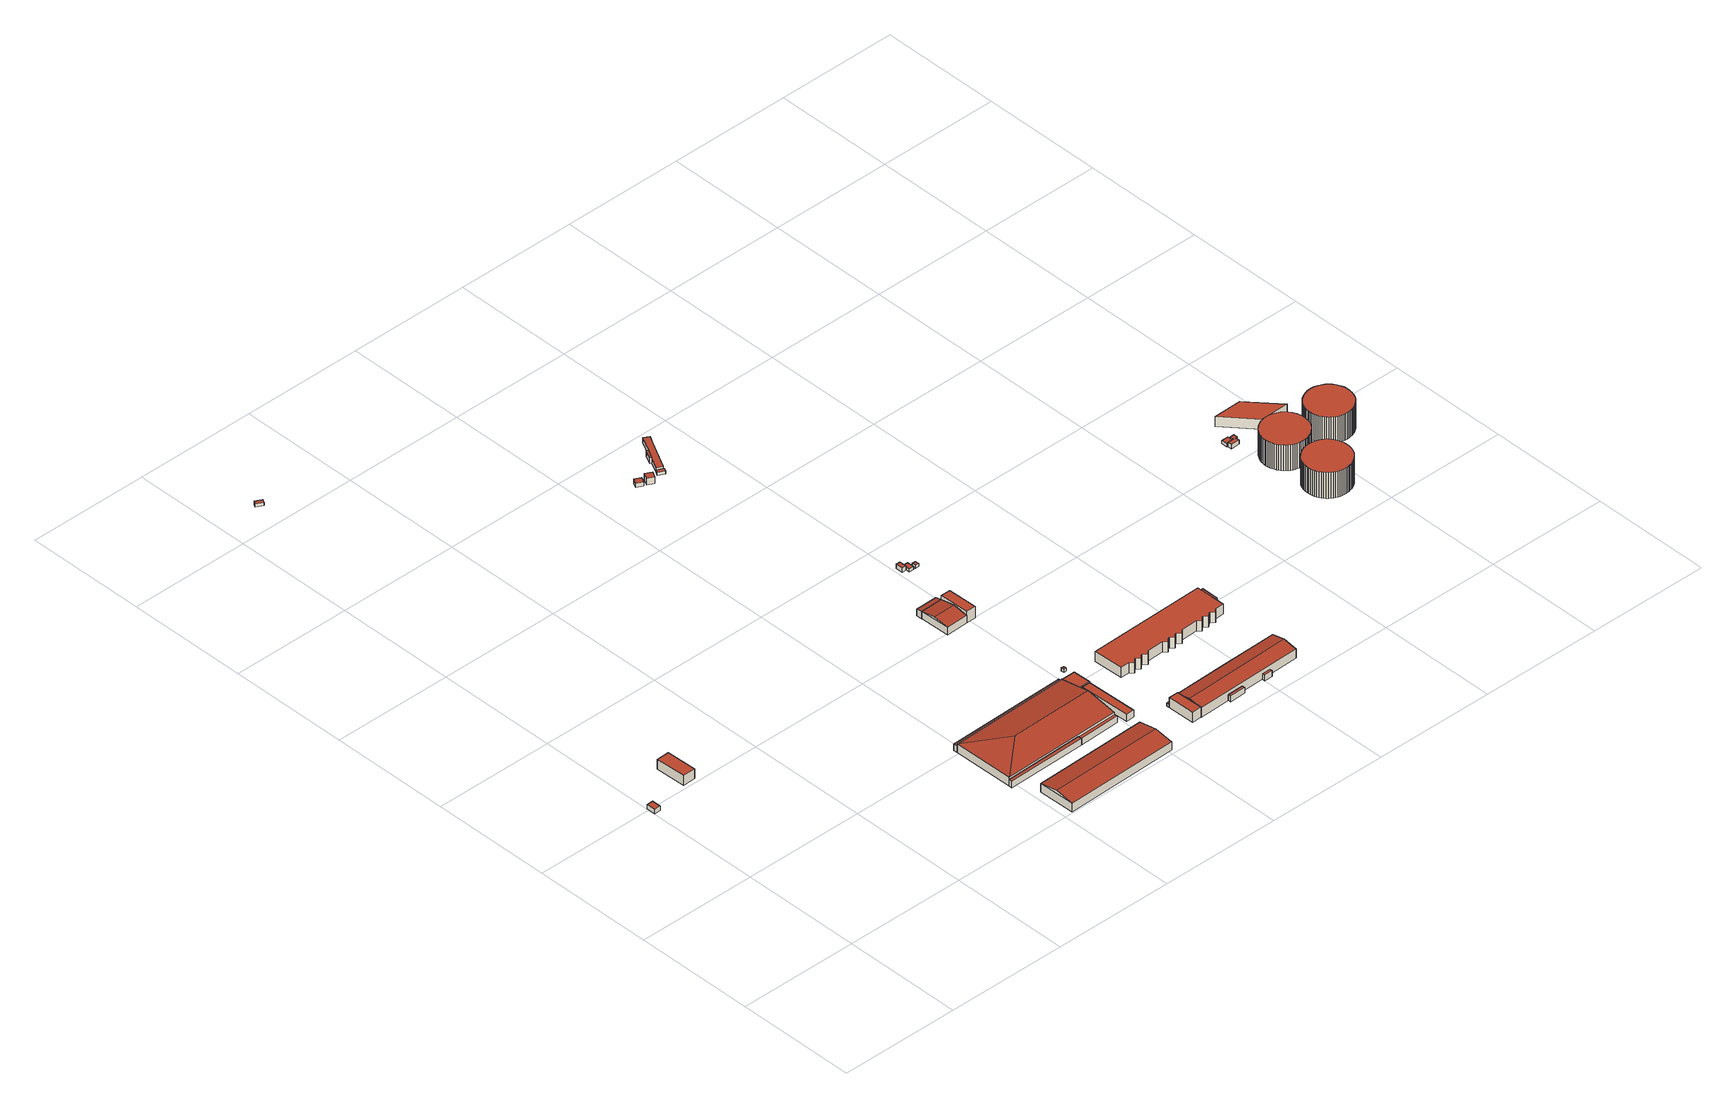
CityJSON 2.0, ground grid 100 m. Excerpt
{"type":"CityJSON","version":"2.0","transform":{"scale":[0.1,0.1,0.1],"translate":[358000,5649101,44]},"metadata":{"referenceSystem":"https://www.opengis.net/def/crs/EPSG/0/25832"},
"CityObjects":{
"building1":{"type":"Building","attributes":{"Geometrietyp2DReferenz":"3000","Gemeindeschluessel":"05315000","function":"31001_2420","roofType":"1000","measuredHeight":3.74,"storeysAboveGround":1},"address":[{"country":"Germany","locality":"Köln","thoroughfareNumber":"1","thoroughfareName":"Stapelkai"}],"geometry":[{"type":"Solid","lod":"2","boundaries":[[[[0,1,2,3]],[[4,5,1,0]],[[6,7,5,4]],[[3,2,7,6]],[[4,0,3,6]],[[1,5,7,2]]]],"semantics":{"surfaces":[{"type":"WallSurface"},{"type":"RoofSurface"},{"type":"GroundSurface"}],"values":[[0,0,0,0,1,2]]}}]},
"building2":{"type":"Building","attributes":{"Geometrietyp2DReferenz":"3000","Gemeindeschluessel":"05315000","function":"31001_2143","roofType":"1000","measuredHeight":8.52,"storeysAboveGround":1},"address":[{"country":"Germany","locality":"Köln","thoroughfareNumber":"99","thoroughfareName":"Am Niehler Hafen"}],"geometry":[{"type":"Solid","lod":"2","boundaries":[[[[8,9,10,11]],[[12,13,9,8]],[[14,15,13,12]],[[11,10,15,14]],[[12,8,11,14]],[[9,13,15,10]]]],"semantics":{"surfaces":[{"type":"WallSurface"},{"type":"RoofSurface"},{"type":"GroundSurface"}],"values":[[0,0,0,0,1,2]]}}]},
"building3":{"type":"Building","attributes":{"Geometrietyp2DReferenz":"3000","Gemeindeschluessel":"05315000","function":"31001_2523","roofType":"1000","measuredHeight":2.79},"address":[{"country":"Germany","locality":"Köln","thoroughfareNumber":"15","thoroughfareName":"Am Molenkopf"}],"geometry":[{"type":"Solid","lod":"2","boundaries":[[[[16,17,18,19]],[[20,21,17,16]],[[22,23,21,20]],[[24,25,23,22]],[[26,27,25,24]],[[19,18,27,26]],[[24,22,20,16,19,26]],[[17,21,23,25,27,18]]]],"semantics":{"surfaces":[{"type":"WallSurface"},{"type":"RoofSurface"},{"type":"GroundSurface"}],"values":[[0,0,0,0,0,0,1,2]]}}]},
"building4":{"type":"Building","attributes":{"Geometrietyp2DReferenz":"3000","Gemeindeschluessel":"05315000","function":"51009_1610","roofType":"1000","measuredHeight":5.64},"geometry":[{"type":"Solid","lod":"2","boundaries":[[[[28,29,30,31]],[[32,33,29,28]],[[34,35,33,32]],[[31,30,35,34]],[[32,28,31,34]],[[29,33,35,30]]]],"semantics":{"surfaces":[{"type":"WallSurface"},{"type":"RoofSurface"},{"type":"GroundSurface"}],"values":[[0,0,0,0,1,2]]}}]},
"building5":{"type":"Building","attributes":{"Geometrietyp2DReferenz":"3000","Gemeindeschluessel":"05315000","function":"31001_2143","roofType":"3100","measuredHeight":10.01,"storeysAboveGround":1},"address":[{"country":"Germany","locality":"Köln","thoroughfareNumber":"3007","thoroughfareName":"Hansekai"}],"geometry":[{"type":"Solid","lod":"2","boundaries":[[[[36,37,38,39]],[[40,41,37,36]],[[42,43,41,40]],[[39,38,43,42]],[[36,44,40]],[[42,45,39]],[[39,45,44,36]],[[40,44,45,42]],[[37,41,43,38]]]],"semantics":{"surfaces":[{"type":"WallSurface"},{"type":"RoofSurface"},{"type":"GroundSurface"}],"values":[[0,0,0,0,0,0,1,1,2]]}}]},
"building6":{"type":"Building","attributes":{"Geometrietyp2DReferenz":"3000","Gemeindeschluessel":"05315000","function":"31001_2143","roofType":"5000","measuredHeight":11.7,"storeysAboveGround":1},"address":[{"country":"Germany","locality":"Köln","thoroughfareNumber":"17","thoroughfareName":"Hansekai"}],"geometry":[{"type":"Solid","lod":"2","boundaries":[[[[46,47,48,49]],[[50,51,47,46]],[[52,53,51,50]],[[54,55,53,52]],[[56,35,55,54]],[[49,48,35,56]],[[52,50,46,49,57]],[[49,56,57]],[[56,54,52,57]],[[47,51,53,55,35,48]]]],"semantics":{"surfaces":[{"type":"WallSurface"},{"type":"RoofSurface"},{"type":"GroundSurface"}],"values":[[0,0,0,0,0,0,1,1,1,2]]}}]},
"building7":{"type":"Building","attributes":{"Geometrietyp2DReferenz":"3000","Gemeindeschluessel":"05315000","function":"51009_1610","roofType":"1000","measuredHeight":5.55},"geometry":[{"type":"Solid","lod":"2","boundaries":[[[[58,47,59,60]],[[61,48,47,58]],[[62,63,48,61]],[[60,59,63,62]],[[61,58,60,62]],[[47,48,63,59]]]],"semantics":{"surfaces":[{"type":"WallSurface"},{"type":"RoofSurface"},{"type":"GroundSurface"}],"values":[[0,0,0,0,1,2]]}}]},
"building8":{"type":"Building","attributes":{"Geometrietyp2DReferenz":"3000","Gemeindeschluessel":"05315000","function":"51009_1610","roofType":"1000","measuredHeight":5.6},"geometry":[{"type":"Solid","lod":"2","boundaries":[[[[28,29,64,65]],[[31,30,29,28]],[[66,55,30,31]],[[65,64,55,66]],[[31,28,65,66]],[[29,30,55,64]]]],"semantics":{"surfaces":[{"type":"WallSurface"},{"type":"RoofSurface"},{"type":"GroundSurface"}],"values":[[0,0,0,0,1,2]]}}]},
"building9":{"type":"Building","attributes":{"Geometrietyp2DReferenz":"3000","Gemeindeschluessel":"05315000","function":"31001_2020","roofType":"1000","measuredHeight":6.02,"storeysAboveGround":2},"address":[{"country":"Germany","locality":"Köln","thoroughfareNumber":"17","thoroughfareName":"Hansekai"}],"geometry":[{"type":"Solid","lod":"2","boundaries":[[[[67,68,69,70]],[[71,72,68,67]],[[73,74,72,71]],[[70,69,74,73]],[[71,67,70,73]],[[68,72,74,69]]]],"semantics":{"surfaces":[{"type":"WallSurface"},{"type":"RoofSurface"},{"type":"GroundSurface"}],"values":[[0,0,0,0,1,2]]}}]},
"building10":{"type":"Building","attributes":{"Geometrietyp2DReferenz":"3000","Gemeindeschluessel":"05315000","function":"31001_2143","roofType":"1000","measuredHeight":6.85,"storeysAboveGround":1},"address":[{"country":"Germany","locality":"Köln","thoroughfareNumber":"17","thoroughfareName":"Hansekai"}],"geometry":[{"type":"Solid","lod":"2","boundaries":[[[[75,69,76,77]],[[78,74,69,75]],[[79,80,74,78]],[[81,82,80,79]],[[77,76,82,81]],[[79,78,75,77,81]],[[69,74,80,82,76]]]],"semantics":{"surfaces":[{"type":"WallSurface"},{"type":"RoofSurface"},{"type":"GroundSurface"}],"values":[[0,0,0,0,0,1,2]]}}]},
"building11":{"type":"Building","attributes":{"Geometrietyp2DReferenz":"3000","Gemeindeschluessel":"05315000","function":"31001_2000","roofType":"1000","measuredHeight":2.67,"storeysAboveGround":1},"address":[{"country":"Germany","locality":"Köln","thoroughfareNumber":"2","thoroughfareName":"Hansekai"}],"geometry":[{"type":"Solid","lod":"2","boundaries":[[[[83,84,85,86]],[[87,88,84,83]],[[89,90,88,87]],[[86,85,90,89]],[[87,83,86,89]],[[84,88,90,85]]]],"semantics":{"surfaces":[{"type":"WallSurface"},{"type":"RoofSurface"},{"type":"GroundSurface"}],"values":[[0,0,0,0,1,2]]}}]},
"building12":{"type":"Building","attributes":{"Geometrietyp2DReferenz":"3000","Gemeindeschluessel":"05315000","function":"31001_2020","roofType":"1000","measuredHeight":8.77,"storeysAboveGround":3},"address":[{"country":"Germany","locality":"Köln","thoroughfareNumber":"10","thoroughfareName":"Hansekai"}],"geometry":[{"type":"Solid","lod":"2","boundaries":[[[[91,92,93,94]],[[95,96,92,91]],[[97,98,96,95]],[[94,93,98,97]],[[95,91,94,97]],[[92,96,98,93]]]],"semantics":{"surfaces":[{"type":"WallSurface"},{"type":"RoofSurface"},{"type":"GroundSurface"}],"values":[[0,0,0,0,1,2]]}}]},
"building13":{"type":"Building","attributes":{"Geometrietyp2DReferenz":"3000","Gemeindeschluessel":"05315000","function":"31001_2020","roofType":"1000","measuredHeight":2.85,"storeysAboveGround":1},"address":[{"country":"Germany","locality":"Köln","thoroughfareNumber":"10","thoroughfareName":"Hansekai"}],"geometry":[{"type":"Solid","lod":"2","boundaries":[[[[99,93,100,101]],[[102,98,93,99]],[[103,104,98,102]],[[101,100,104,103]],[[102,99,101,103]],[[93,98,104,100]]]],"semantics":{"surfaces":[{"type":"WallSurface"},{"type":"RoofSurface"},{"type":"GroundSurface"}],"values":[[0,0,0,0,1,2]]}}]},
"building14":{"type":"Building","attributes":{"Geometrietyp2DReferenz":"3000","Gemeindeschluessel":"05315000","function":"31001_2000","roofType":"3100","measuredHeight":8.61,"storeysAboveGround":1},"address":[{"country":"Germany","locality":"Köln","thoroughfareNumber":"19","thoroughfareName":"Hansekai"}],"geometry":[{"type":"Solid","lod":"2","boundaries":[[[[105,106,107,108]],[[109,110,106,105]],[[111,112,110,109]],[[108,107,112,111]],[[105,113,109]],[[111,114,108]],[[108,114,113,105]],[[109,113,114,111]],[[106,110,112,107]]]],"semantics":{"surfaces":[{"type":"WallSurface"},{"type":"RoofSurface"},{"type":"GroundSurface"}],"values":[[0,0,0,0,0,0,1,1,2]]}}]},
"building15":{"type":"Building","attributes":{"Geometrietyp2DReferenz":"3000","Gemeindeschluessel":"05315000","function":"51009_1610","roofType":"2100","measuredHeight":6.45},"geometry":[{"type":"Solid","lod":"2","boundaries":[[[[111,115,116,117]],[[109,118,115,111]],[[119,120,118,109]],[[117,116,120,119]],[[109,111,117,119]],[[115,118,120,116]]]],"semantics":{"surfaces":[{"type":"WallSurface"},{"type":"RoofSurface"},{"type":"GroundSurface"}],"values":[[0,0,0,0,1,2]]}}]},
"building16":{"type":"Building","attributes":{"Geometrietyp2DReferenz":"3000","Gemeindeschluessel":"05315000","function":"31001_2020","roofType":"1000","measuredHeight":9.93,"storeysAboveGround":3},"address":[{"country":"Germany","locality":"Köln","thoroughfareNumber":"19","thoroughfareName":"Hansekai"}],"geometry":[{"type":"Solid","lod":"2","boundaries":[[[[121,122,123,124]],[[125,126,122,121]],[[127,128,126,125]],[[124,123,128,127]],[[125,121,124,127]],[[122,126,128,123]]]],"semantics":{"surfaces":[{"type":"WallSurface"},{"type":"RoofSurface"},{"type":"GroundSurface"}],"values":[[0,0,0,0,1,2]]}}]},
"building17":{"type":"Building","attributes":{"Geometrietyp2DReferenz":"3000","Gemeindeschluessel":"05315000","function":"51009_1610","roofType":"1000","measuredHeight":5.08},"geometry":[{"type":"Solid","lod":"2","boundaries":[[[[129,130,131,132]],[[133,134,130,129]],[[135,136,134,133]],[[132,131,136,135]],[[133,129,132,135]],[[130,134,136,131]]]],"semantics":{"surfaces":[{"type":"WallSurface"},{"type":"RoofSurface"},{"type":"GroundSurface"}],"values":[[0,0,0,0,1,2]]}}]},
"building18":{"type":"Building","attributes":{"Geometrietyp2DReferenz":"3000","Gemeindeschluessel":"05315000","function":"31001_2000","roofType":"1000","measuredHeight":3.64,"storeysAboveGround":1},"address":[{"country":"Germany","locality":"Köln","thoroughfareNumber":"15","thoroughfareName":"Am Molenkopf"}],"geometry":[{"type":"Solid","lod":"2","boundaries":[[[[137,138,139,140]],[[141,142,138,137]],[[143,144,142,141]],[[140,139,144,143]],[[141,137,140,143]],[[138,142,144,139]]]],"semantics":{"surfaces":[{"type":"WallSurface"},{"type":"RoofSurface"},{"type":"GroundSurface"}],"values":[[0,0,0,0,1,2]]}}]},
"building19":{"type":"Building","attributes":{"Geometrietyp2DReferenz":"3000","Gemeindeschluessel":"05315000","function":"51009_1610","roofType":"1000","measuredHeight":5.06},"geometry":[{"type":"Solid","lod":"2","boundaries":[[[[145,146,147,148]],[[149,150,146,145]],[[151,152,150,149]],[[148,147,152,151]],[[149,145,148,151]],[[146,150,152,147]]]],"semantics":{"surfaces":[{"type":"WallSurface"},{"type":"RoofSurface"},{"type":"GroundSurface"}],"values":[[0,0,0,0,1,2]]}}]},
"building20":{"type":"Building","attributes":{"Geometrietyp2DReferenz":"3000","Gemeindeschluessel":"05315000","function":"31001_2000","roofType":"1000","measuredHeight":5.7,"storeysAboveGround":2},"address":[{"country":"Germany","locality":"Köln","thoroughfareNumber":"15","thoroughfareName":"Am Molenkopf"}],"geometry":[{"type":"Solid","lod":"2","boundaries":[[[[153,154,155,156]],[[157,158,154,153]],[[159,160,158,157]],[[156,155,160,159]],[[157,153,156,159]],[[154,158,160,155]]]],"semantics":{"surfaces":[{"type":"WallSurface"},{"type":"RoofSurface"},{"type":"GroundSurface"}],"values":[[0,0,0,0,1,2]]}}]},
"building21":{"type":"Building","attributes":{"Geometrietyp2DReferenz":"3000","Gemeindeschluessel":"05315000","function":"31001_2000","roofType":"1000","measuredHeight":3.48,"storeysAboveGround":1},"address":[{"country":"Germany","locality":"Köln","thoroughfareNumber":"99","thoroughfareName":"Hansekai"}],"geometry":[{"type":"Solid","lod":"2","boundaries":[[[[161,162,163,164]],[[165,166,162,161]],[[167,168,166,165]],[[169,170,168,167]],[[164,163,170,169]],[[167,165,161,164,169]],[[162,166,168,170,163]]]],"semantics":{"surfaces":[{"type":"WallSurface"},{"type":"RoofSurface"},{"type":"GroundSurface"}],"values":[[0,0,0,0,0,1,2]]}}]},
"building22":{"type":"Building","attributes":{"Geometrietyp2DReferenz":"3000","Gemeindeschluessel":"05315000","function":"31001_2523","roofType":"1000","measuredHeight":2.7,"storeysAboveGround":1},"address":[{"country":"Germany","locality":"Köln","thoroughfareNumber":"99","thoroughfareName":"Hansekai"}],"geometry":[{"type":"Solid","lod":"2","boundaries":[[[[171,172,173,174]],[[175,176,172,171]],[[177,166,176,175]],[[178,162,166,177]],[[174,173,162,178]],[[177,175,171,174,178]],[[172,176,166,162,173]]]],"semantics":{"surfaces":[{"type":"WallSurface"},{"type":"RoofSurface"},{"type":"GroundSurface"}],"values":[[0,0,0,0,0,1,2]]}}]},
"building23":{"type":"Building","attributes":{"Geometrietyp2DReferenz":"3000","Gemeindeschluessel":"05315000","function":"31001_2000","roofType":"1000","measuredHeight":2.69,"storeysAboveGround":1},"address":[{"country":"Germany","locality":"Köln","thoroughfareNumber":"99","thoroughfareName":"Hansekai"}],"geometry":[{"type":"Solid","lod":"2","boundaries":[[[[179,180,181,182]],[[183,184,180,179]],[[185,186,184,183]],[[182,181,186,185]],[[183,179,182,185]],[[180,184,186,181]]]],"semantics":{"surfaces":[{"type":"WallSurface"},{"type":"RoofSurface"},{"type":"GroundSurface"}],"values":[[0,0,0,0,1,2]]}}]},
"building24":{"type":"Building","attributes":{"Geometrietyp2DReferenz":"3000","Gemeindeschluessel":"05315000","function":"31001_2143","roofType":"3100","measuredHeight":10.11,"storeysAboveGround":1},"address":[{"country":"Germany","locality":"Köln","thoroughfareNumber":"1","thoroughfareName":"Hansekai"}],"geometry":[{"type":"Solid","lod":"2","boundaries":[[[[187,134,188,189]],[[190,130,134,187]],[[191,192,130,190]],[[193,194,192,191]],[[195,196,194,193]],[[197,198,196,195]],[[199,200,198,197]],[[201,202,200,199]],[[189,188,202,201]],[[193,191,190,187,189,195]],[[201,199,197,195,189]],[[134,130,192,194,196,198,200,202,188]]]],"semantics":{"surfaces":[{"type":"WallSurface"},{"type":"RoofSurface"},{"type":"GroundSurface"}],"values":[[0,0,0,0,0,0,0,0,0,1,1,2]]}}]},
"building25":{"type":"Building","attributes":{"Geometrietyp2DReferenz":"3000","Gemeindeschluessel":"05315000","function":"31001_2000","roofType":"1000","measuredHeight":2.59,"storeysAboveGround":1},"address":[{"country":"Germany","locality":"Köln","thoroughfareNumber":"15","thoroughfareName":"Am Molenkopf"}],"geometry":[{"type":"Solid","lod":"2","boundaries":[[[[203,204,205,206]],[[207,208,204,203]],[[209,210,208,207]],[[211,212,210,209]],[[206,205,212,211]],[[209,207,203,206,211]],[[204,208,210,212,205]]]],"semantics":{"surfaces":[{"type":"WallSurface"},{"type":"RoofSurface"},{"type":"GroundSurface"}],"values":[[0,0,0,0,0,1,2]]}}]},
"building26":{"type":"Building","attributes":{"Geometrietyp2DReferenz":"3000","Gemeindeschluessel":"05315000","function":"51009_1610","roofType":"1000","measuredHeight":5.05},"geometry":[{"type":"Solid","lod":"2","boundaries":[[[[213,192,214,215]],[[129,130,192,213]],[[132,131,130,129]],[[215,214,131,132]],[[129,213,215,132]],[[192,130,131,214]]]],"semantics":{"surfaces":[{"type":"WallSurface"},{"type":"RoofSurface"},{"type":"GroundSurface"}],"values":[[0,0,0,0,1,2]]}}]},
"building27":{"type":"Building","attributes":{"Geometrietyp2DReferenz":"3000","Gemeindeschluessel":"05315000","function":"51009_1610","roofType":"1000","measuredHeight":4.42},"geometry":[{"type":"Solid","lod":"2","boundaries":[[[[216,217,218,219]],[[220,221,217,216]],[[222,223,221,220]],[[219,218,223,222]],[[220,216,219,222]],[[217,221,223,218]]]],"semantics":{"surfaces":[{"type":"WallSurface"},{"type":"RoofSurface"},{"type":"GroundSurface"}],"values":[[0,0,0,0,1,2]]}}]},
"building28":{"type":"Building","attributes":{"Geometrietyp2DReferenz":"3000","Gemeindeschluessel":"05315000","function":"51009_1610","roofType":"1000","measuredHeight":4.99},"geometry":[{"type":"Solid","lod":"2","boundaries":[[[[224,225,226,227]],[[228,229,225,224]],[[230,231,229,228]],[[227,226,231,230]],[[228,224,227,230]],[[225,229,231,226]]]],"semantics":{"surfaces":[{"type":"WallSurface"},{"type":"RoofSurface"},{"type":"GroundSurface"}],"values":[[0,0,0,0,1,2]]}}]},
"building29":{"type":"Building","attributes":{"Geometrietyp2DReferenz":"3000","Gemeindeschluessel":"05315000","function":"31001_2020","roofType":"1000","measuredHeight":4.1,"storeysAboveGround":1},"address":[{"country":"Germany","locality":"Köln","thoroughfareNumber":"15","thoroughfareName":"Am Molenkopf"}],"geometry":[{"type":"Solid","lod":"2","boundaries":[[[[232,217,221,233]],[[234,235,217,232]],[[236,237,235,234]],[[238,239,237,236]],[[240,241,239,238]],[[242,243,241,240]],[[233,221,243,242]],[[240,238,236,234,232,233,242]],[[217,235,237,239,241,243,221]]]],"semantics":{"surfaces":[{"type":"WallSurface"},{"type":"RoofSurface"},{"type":"GroundSurface"}],"values":[[0,0,0,0,0,0,0,1,2]]}}]},
"building30":{"type":"Building","attributes":{"Gemeindeschluessel":"05315000","Geometrietyp2DReferenz":"3000","function":"31001_2440"},"address":[{"country":"Germany","locality":"Köln","thoroughfareNumber":"1b","thoroughfareName":"Hansekai"}],"children":["building30-1","building30-2","building30-3"]},
"building30-1":{"type":"BuildingPart","attributes":{"roofType":"1000","measuredHeight":8.81,"storeysAboveGround":1},"parents":["building30"],"geometry":[{"type":"MultiSurface","lod":"2","boundaries":[[[244,245,246,247]],[[248,249,245,244]],[[250,251,249,248]],[[252,253,254,255]],[[256,257,253,252]],[[258,259,257,256]],[[260,261,259,258]],[[262,263,261,260]],[[264,265,263,262]],[[266,267,265,264]],[[268,269,267,266]],[[270,271,269,268]],[[272,273,271,270]],[[274,275,273,272]],[[276,277,275,274]],[[278,279,277,276]],[[280,281,279,278]],[[282,283,281,280]],[[284,285,283,282]],[[286,287,285,284]],[[288,289,287,286]],[[290,291,289,288]],[[292,293,291,290]],[[294,295,293,292]],[[296,297,295,294]],[[298,299,297,296]],[[300,301,299,298]],[[302,303,301,300]],[[304,305,303,302]],[[306,307,305,304]],[[247,246,307,306]],[[304,302,300,298,296,294,292,290,288,286,284,282,280,278,276,274,272,270,268,266,264,262,260,258,256,252,255,250,248,244,247,306]],[[245,249,251,254,253,257,259,261,263,265,267,269,271,273,275,277,279,281,283,285,287,289,291,293,295,297,299,301,303,305,307,246]],[[250,255,308,309]],[[309,308,254,251]]],"semantics":{"surfaces":[{"type":"WallSurface"},{"type":"RoofSurface"},{"type":"GroundSurface"},{"type":"ClosureSurface"}],"values":[0,0,0,0,0,0,0,0,0,0,0,0,0,0,0,0,0,0,0,0,0,0,0,0,0,0,0,0,0,0,0,1,2,0,3]}}]},
"building30-2":{"type":"BuildingPart","attributes":{"roofType":"1000","measuredHeight":5.21,"storeysAboveGround":1},"address":[{"country":"Germany","locality":"Köln","thoroughfareNumber":"1b","thoroughfareName":"Hansekai"}],"parents":["building30"],"geometry":[{"type":"MultiSurface","lod":"2","boundaries":[[[308,254,310,311]],[[312,313,251,309]],[[308,311,312,309]],[[310,254,251,313]],[[314,315,310,313]],[[312,311,315,314]],[[308,309,251,254]]],"semantics":{"surfaces":[{"type":"WallSurface"},{"type":"RoofSurface"},{"type":"GroundSurface"},{"type":"ClosureSurface"}],"values":[0,0,1,2,0,3,3]}}]},
"building30-3":{"type":"BuildingPart","attributes":{"roofType":"1000","measuredHeight":5.15,"storeysAboveGround":1},"address":[{"country":"Germany","locality":"Köln","thoroughfareNumber":"1b","thoroughfareName":"Hansekai"}],"parents":["building30"],"geometry":[{"type":"Solid","lod":"2","boundaries":[[[[316,317,314,312]],[[318,319,317,316]],[[311,315,319,318]],[[318,316,312,311]],[[317,319,315,314]],[[312,314,315,311]]]],"semantics":{"surfaces":[{"type":"WallSurface"},{"type":"RoofSurface"},{"type":"GroundSurface"},{"type":"ClosureSurface"}],"values":[[0,0,0,1,2,3]]}}]},
"building31":{"type":"Building","attributes":{"Geometrietyp2DReferenz":"3000","Gemeindeschluessel":"05315000","function":"51009_1610","roofType":"1000","measuredHeight":5.08},"geometry":[{"type":"Solid","lod":"2","boundaries":[[[[320,194,321,322]],[[213,192,194,320]],[[215,214,192,213]],[[322,321,214,215]],[[213,320,322,215]],[[194,192,214,321]]]],"semantics":{"surfaces":[{"type":"WallSurface"},{"type":"RoofSurface"},{"type":"GroundSurface"}],"values":[[0,0,0,0,1,2]]}}]},
"building32":{"type":"Building","attributes":{"Geometrietyp2DReferenz":"3000","Gemeindeschluessel":"05315000","function":"31001_2000","roofType":"9999","measuredHeight":22.24},"address":[{"country":"Germany","locality":"Köln","thoroughfareNumber":"15","thoroughfareName":"Am Molenkopf"}],"geometry":[{"type":"Solid","lod":"2","boundaries":[[[[323,324,325,326,327,328,329,330,331,332,333,334,335,336,337,338,339,340,341,342,343,344,345,346,347,348,349,350,351,352,353,354,355,356,357,358,359,360,361,362,363,364,365,366,367,368,369,370,371,372,373,374,375,376,377,378,379,380,381,382,383,384,385,386,387,388,389,390,391,392,393]],[[391,394,395,392]],[[390,396,394,391]],[[389,397,396,390]],[[388,398,397,389]],[[387,399,398,388]],[[386,400,399,387]],[[385,401,400,386]],[[384,402,401,385]],[[383,403,402,384]],[[382,404,403,383]],[[381,405,404,382]],[[380,406,405,381]],[[379,407,406,380]],[[378,408,407,379]],[[377,409,408,378]],[[376,410,409,377]],[[375,411,410,376]],[[374,412,411,375]],[[373,413,412,374]],[[372,414,413,373]],[[371,415,414,372]],[[370,416,415,371]],[[369,417,416,370]],[[368,418,417,369]],[[367,419,418,368]],[[366,420,419,367]],[[365,421,420,366]],[[364,422,421,365]],[[363,423,422,364]],[[362,424,423,363]],[[361,425,424,362]],[[360,426,425,361]],[[359,427,426,360]],[[358,428,427,359]],[[357,429,428,358]],[[356,430,429,357]],[[355,431,430,356]],[[354,432,431,355]],[[353,433,432,354]],[[352,434,433,353]],[[351,435,434,352]],[[350,436,435,351]],[[349,437,436,350]],[[345,438,439,346]],[[348,440,437,349]],[[347,441,440,348]],[[346,439,441,347]],[[344,442,438,345]],[[343,443,442,344]],[[342,444,443,343]],[[341,445,444,342]],[[340,446,445,341]],[[339,447,446,340]],[[338,448,447,339]],[[337,449,448,338]],[[336,450,449,337]],[[335,451,450,336]],[[334,452,451,335]],[[333,453,452,334]],[[332,454,453,333]],[[331,455,454,332]],[[330,456,455,331]],[[329,457,456,330]],[[328,458,457,329]],[[327,459,458,328]],[[326,460,459,327]],[[325,461,460,326]],[[324,462,461,325]],[[323,463,462,324]],[[393,464,463,323]],[[392,395,464,393]],[[394,396,397,398,399,400,401,402,403,404,405,406,407,408,409,410,411,412,413,414,415,416,417,418,419,420,421,422,423,424,425,426,427,428,429,430,431,432,433,434,435,436,437,440,441,439,438,442,443,444,445,446,447,448,449,450,451,452,453,454,455,456,457,458,459,460,461,462,463,464,395]]]],"semantics":{"surfaces":[{"type":"RoofSurface"},{"type":"WallSurface"},{"type":"GroundSurface"}],"values":[[0,1,1,1,1,1,1,1,1,1,1,1,1,1,1,1,1,1,1,1,1,1,1,1,1,1,1,1,1,1,1,1,1,1,1,1,1,1,1,1,1,1,1,1,1,1,1,1,1,1,1,1,1,1,1,1,1,1,1,1,1,1,1,1,1,1,1,1,1,1,1,1,2]]}}]},
"building33":{"type":"Building","attributes":{"Geometrietyp2DReferenz":"3000","Gemeindeschluessel":"05315000","function":"31001_2463","roofType":"1000","measuredHeight":2.3,"storeysAboveGround":1},"address":[{"country":"Germany","locality":"Köln","thoroughfareNumber":"15","thoroughfareName":"Am Molenkopf"}],"geometry":[{"type":"Solid","lod":"2","boundaries":[[[[465,466,467,468]],[[469,470,466,465]],[[471,472,470,469]],[[473,474,472,471]],[[475,476,474,473]],[[468,467,476,475]],[[473,471,469,465,468,475]],[[466,470,472,474,476,467]]]],"semantics":{"surfaces":[{"type":"WallSurface"},{"type":"RoofSurface"},{"type":"GroundSurface"}],"values":[[0,0,0,0,0,0,1,2]]}}]},
"building34":{"type":"Building","attributes":{"Geometrietyp2DReferenz":"3000","Gemeindeschluessel":"05315000","function":"31001_2523","roofType":"1000","measuredHeight":3.54,"storeysAboveGround":1},"address":[{"country":"Germany","locality":"Köln","thoroughfareNumber":"15","thoroughfareName":"Am Molenkopf"}],"geometry":[{"type":"Solid","lod":"2","boundaries":[[[[477,478,479,480]],[[481,482,478,477]],[[483,484,482,481]],[[485,486,484,483]],[[487,488,486,485]],[[489,490,488,487]],[[491,492,490,489]],[[480,479,492,491]],[[489,487,485,483,481,477,480,491]],[[478,482,484,486,488,490,492,479]]]],"semantics":{"surfaces":[{"type":"WallSurface"},{"type":"RoofSurface"},{"type":"GroundSurface"}],"values":[[0,0,0,0,0,0,0,0,1,2]]}}]},
"building35":{"type":"Building","attributes":{"Geometrietyp2DReferenz":"3000","Gemeindeschluessel":"05315000","function":"31001_2000","roofType":"9999","measuredHeight":22},"address":[{"country":"Germany","locality":"Köln","thoroughfareNumber":"15","thoroughfareName":"Am Molenkopf"}],"geometry":[{"type":"Solid","lod":"2","boundaries":[[[[493,494,495,496,497,498,499,500,501,502,503,504,505,506,507,508,509,510,511,512,513,514,515,516,517,518,519,520,521,522,523,524,525,526,527,528,529,530,531,532,533,534,535,536,537,538,539,540,541,542,543,544,545,546,547,548,549,550,551,552,553,554,555,556,557,558,559,560,561,562,563]],[[561,564,565,562]],[[560,566,564,561]],[[559,567,566,560]],[[558,568,567,559]],[[557,569,568,558]],[[556,570,569,557]],[[555,571,570,556]],[[554,572,571,555]],[[553,573,572,554]],[[552,574,573,553]],[[551,575,574,552]],[[550,576,575,551]],[[549,577,576,550]],[[548,578,577,549]],[[547,579,578,548]],[[546,580,579,547]],[[545,581,580,546]],[[544,582,581,545]],[[543,583,582,544]],[[542,584,583,543]],[[541,585,584,542]],[[540,586,585,541]],[[539,587,586,540]],[[538,588,587,539]],[[537,589,588,538]],[[536,590,589,537]],[[535,591,590,536]],[[534,592,591,535]],[[533,593,592,534]],[[532,594,593,533]],[[531,595,594,532]],[[530,596,595,531]],[[529,597,596,530]],[[528,598,597,529]],[[527,599,598,528]],[[526,600,599,527]],[[525,601,600,526]],[[524,602,601,525]],[[523,603,602,524]],[[522,604,603,523]],[[521,605,604,522]],[[520,606,605,521]],[[519,607,606,520]],[[518,608,607,519]],[[514,609,610,515]],[[517,611,608,518]],[[516,612,611,517]],[[515,610,612,516]],[[513,613,609,514]],[[512,614,613,513]],[[511,615,614,512]],[[510,616,615,511]],[[509,617,616,510]],[[508,618,617,509]],[[507,619,618,508]],[[506,620,619,507]],[[505,621,620,506]],[[504,622,621,505]],[[503,623,622,504]],[[502,624,623,503]],[[501,625,624,502]],[[500,626,625,501]],[[499,627,626,500]],[[498,628,627,499]],[[497,629,628,498]],[[496,630,629,497]],[[495,631,630,496]],[[494,632,631,495]],[[493,633,632,494]],[[563,634,633,493]],[[562,565,634,563]],[[564,566,567,568,569,570,571,572,573,574,575,576,577,578,579,580,581,582,583,584,585,586,587,588,589,590,591,592,593,594,595,596,597,598,599,600,601,602,603,604,605,606,607,608,611,612,610,609,613,614,615,616,617,618,619,620,621,622,623,624,625,626,627,628,629,630,631,632,633,634,565]]]],"semantics":{"surfaces":[{"type":"RoofSurface"},{"type":"WallSurface"},{"type":"GroundSurface"}],"values":[[0,1,1,1,1,1,1,1,1,1,1,1,1,1,1,1,1,1,1,1,1,1,1,1,1,1,1,1,1,1,1,1,1,1,1,1,1,1,1,1,1,1,1,1,1,1,1,1,1,1,1,1,1,1,1,1,1,1,1,1,1,1,1,1,1,1,1,1,1,1,1,1,2]]}}]},
"building36":{"type":"Building","attributes":{"Geometrietyp2DReferenz":"3000","Gemeindeschluessel":"05315000","function":"51009_1610","roofType":"1000","measuredHeight":8.67},"geometry":[{"type":"Solid","lod":"2","boundaries":[[[[635,636,637,638]],[[639,640,636,635]],[[641,642,640,639]],[[638,637,642,641]],[[639,635,638,641]],[[636,640,642,637]]]],"semantics":{"surfaces":[{"type":"WallSurface"},{"type":"RoofSurface"},{"type":"GroundSurface"}],"values":[[0,0,0,0,1,2]]}}]},
"building37":{"type":"Building","attributes":{"Geometrietyp2DReferenz":"3000","Gemeindeschluessel":"05315000","function":"31001_2000","roofType":"1000","measuredHeight":1.69},"address":[{"country":"Germany","locality":"Köln","thoroughfareNumber":"15","thoroughfareName":"Am Molenkopf"}],"geometry":[{"type":"Solid","lod":"2","boundaries":[[[[643,644,645,646]],[[647,648,644,643]],[[649,650,648,647]],[[651,652,650,649]],[[653,654,652,651]],[[646,645,654,653]],[[651,649,647,643,646,653]],[[644,648,650,652,654,645]]]],"semantics":{"surfaces":[{"type":"WallSurface"},{"type":"RoofSurface"},{"type":"GroundSurface"}],"values":[[0,0,0,0,0,0,1,2]]}}]},
"building38":{"type":"Building","attributes":{"Geometrietyp2DReferenz":"3000","Gemeindeschluessel":"05315000","function":"31001_2000","roofType":"1000","measuredHeight":22.82},"address":[{"country":"Germany","locality":"Köln","thoroughfareNumber":"15","thoroughfareName":"Am Molenkopf"}],"geometry":[{"type":"Solid","lod":"2","boundaries":[[[[655,656,657,658]],[[659,660,656,655]],[[661,662,660,659]],[[663,664,662,661]],[[665,666,664,663]],[[667,668,666,665]],[[669,670,668,667]],[[671,672,670,669]],[[673,674,672,671]],[[675,676,674,673]],[[677,678,676,675]],[[679,680,678,677]],[[681,682,680,679]],[[683,684,682,681]],[[685,686,684,683]],[[687,688,686,685]],[[689,690,688,687]],[[691,692,690,689]],[[693,694,692,691]],[[695,696,694,693]],[[697,698,696,695]],[[699,700,698,697]],[[701,702,700,699]],[[703,704,702,701]],[[705,706,704,703]],[[707,708,706,705]],[[709,710,708,707]],[[711,712,710,709]],[[713,714,712,711]],[[715,716,714,713]],[[717,718,716,715]],[[719,720,718,717]],[[721,722,720,719]],[[723,724,722,721]],[[725,726,724,723]],[[727,728,726,725]],[[729,730,728,727]],[[731,732,730,729]],[[733,734,732,731]],[[735,736,734,733]],[[737,738,736,735]],[[739,740,738,737]],[[741,742,740,739]],[[743,744,742,741]],[[745,746,744,743]],[[747,748,746,745]],[[749,750,748,747]],[[751,752,750,749]],[[753,754,752,751]],[[755,756,754,753]],[[757,758,756,755]],[[759,760,758,757]],[[761,762,760,759]],[[763,764,762,761]],[[765,766,764,763]],[[767,768,766,765]],[[769,770,768,767]],[[771,772,770,769]],[[773,774,772,771]],[[775,776,774,773]],[[777,778,776,775]],[[779,780,778,777]],[[781,782,780,779]],[[783,784,782,781]],[[785,786,784,783]],[[787,788,786,785]],[[789,790,788,787]],[[791,792,790,789]],[[793,794,792,791]],[[795,796,794,793]],[[797,798,796,795]],[[658,657,798,797]],[[795,793,791,789,787,785,783,781,779,777,775,773,771,769,767,765,763,761,759,757,755,753,751,749,747,745,743,741,739,737,735,733,731,729,727,725,723,721,719,717,715,713,711,709,707,705,703,701,699,697,695,693,691,689,687,685,683,681,679,677,675,673,671,669,667,665,663,661,659,655,658,797]],[[656,660,662,664,666,668,670,672,674,676,678,680,682,684,686,688,690,692,694,696,698,700,702,704,706,708,710,712,714,716,718,720,722,724,726,728,730,732,734,736,738,740,742,744,746,748,750,752,754,756,758,760,762,764,766,768,770,772,774,776,778,780,782,784,786,788,790,792,794,796,798,657]]]],"semantics":{"surfaces":[{"type":"WallSurface"},{"type":"RoofSurface"},{"type":"GroundSurface"}],"values":[[0,0,0,0,0,0,0,0,0,0,0,0,0,0,0,0,0,0,0,0,0,0,0,0,0,0,0,0,0,0,0,0,0,0,0,0,0,0,0,0,0,0,0,0,0,0,0,0,0,0,0,0,0,0,0,0,0,0,0,0,0,0,0,0,0,0,0,0,0,0,0,0,1,2]]}}]}
},
"vertices":[
[58,1946,43],[58,1946,6],[57,2022,6],[57,2022,43],[6,1945,43],[6,1945,6],[4,2021,43],[4,2021,6],
[465,2038,91],[465,2038,6],[458,2290,6],[458,2290,91],[360,2035,91],[360,2035,6],[353,2287,91],[353,2287,6],
[350,6257,38],[350,6257,10],[336,6233,10],[336,6233,38],[402,6228,38],[402,6228,10],[388,6203,38],[388,6203,10],[387,6201,38],[387,6201,10],[335,6231,38],[335,6231,10],
[2621,495,64],[2621,495,8],[2618,525,8],[2618,525,64],[1956,480,64],[1956,480,8],[1956,509,64],[1956,509,8],
[2074,9,81],[2074,9,8],[3025,32,8],[3025,32,81],[2067,314,81],[2067,314,8],[3017,337,81],[3017,337,8],[2070,161,108],[3021,184,108],
[2954,1040,80],[2954,1040,8],[1952,1015,8],[1952,1015,80],[2957,892,106],[2957,892,8],[2960,786,125],[2960,786,8],[2965,533,80],[2965,533,8],[1956,509,80],[2257,769,125],
[2954,1040,64],[2954,1072,8],[2954,1072,64],[1952,1015,64],[1951,1047,64],[1951,1047,8],
[2965,504,8],[2965,504,64],[2965,533,64],
[3085,470,69],[3085,470,9],[3075,894,9],[3075,894,69],[3016,468,69],[3016,468,9],[3006,893,69],[3006,893,9],
[3075,894,77],[3071,1042,9],[3071,1042,77],[3006,893,77],[2957,892,77],[2957,892,9],[2954,1040,77],[2954,1040,9],
[3098,1147,36],[3098,1147,9],[3097,1173,9],[3097,1173,36],[3076,1147,36],[3076,1147,9],[3076,1173,36],[3076,1173,9],
[3416,154,97],[3416,154,9],[3410,380,9],[3410,380,97],[3336,152,97],[3336,152,9],[3330,378,97],[3330,378,9],
[3410,380,38],[3410,404,9],[3410,404,38],[3330,378,38],[3330,402,38],[3330,402,9],
[2785,1987,75],[2785,1987,11],[2968,1992,11],[2968,1992,75],[2778,2234,75],[2778,2234,11],[2962,2239,75],[2962,2239,11],[2782,2110,97],[2965,2115,97],
[2962,2239,10],[2959,2287,10],[2959,2287,66],[2778,2234,10],[2777,2283,66],[2777,2283,10],
[3049,1994,109],[3049,1994,9],[3042,2240,9],[3042,2240,109],[2968,1992,109],[2968,1992,9],[2962,2239,109],[2962,2239,9],
[3863,391,58],[3863,391,8],[3863,416,8],[3863,416,58],[3410,380,58],[3410,380,8],[3410,404,58],[3410,404,8],
[2425,4626,47],[2425,4626,11],[2376,4653,11],[2376,4653,47],[2401,4581,47],[2401,4581,11],[2352,4608,47],[2352,4608,11],
[3812,140,58],[3812,140,8],[3811,165,8],[3811,165,58],[3678,137,58],[3678,137,8],[3678,162,58],[3678,162,8],
[2503,4600,68],[2503,4600,11],[2451,4628,11],[2451,4628,68],[2476,4549,68],[2476,4549,11],[2424,4576,68],[2424,4576,11],
[3067,2721,44],[3067,2721,9],[3066,2755,9],[3066,2755,44],[3067,2695,44],[3067,2695,9],[3032,2694,44],[3032,2694,9],[3031,2755,44],[3031,2755,9],
[3108,2664,36],[3108,2664,9],[3107,2722,9],[3107,2722,36],[3068,2663,36],[3068,2663,9],[3067,2695,36],[3067,2721,36],
[3155,2663,37],[3155,2663,10],[3154,2694,10],[3154,2694,37],[3126,2662,37],[3126,2662,10],[3125,2693,37],[3125,2693,10],
[3410,380,88],[3413,267,8],[3413,267,109],[3863,391,88],[3947,393,88],[3947,393,8],[4321,403,88],[4321,403,8],[4324,291,109],[4324,291,8],[4327,178,88],[4327,178,8],[3416,155,88],[3416,155,8],[3416,154,87],[3416,154,8],
[2609,4606,36],[2609,4606,10],[2564,4630,10],[2564,4630,36],[2616,4603,36],[2616,4603,10],[2600,4575,36],[2600,4575,10],[2548,4604,36],[2548,4604,10],
[3947,393,58],[3946,418,8],[3946,418,58],
[2655,4800,57],[2655,4800,12],[2642,4807,12],[2642,4807,57],[2615,4725,57],[2615,4725,12],[2602,4732,57],[2602,4732,12],
[4073,147,58],[4073,147,8],[4072,172,8],[4072,172,58],[4002,145,58],[4002,145,8],[4002,170,58],[4002,170,8],
[2655,4800,53],[2615,4725,53],[2725,4929,53],[2725,4929,12],[2769,4905,53],[2769,4905,12],[2735,4842,53],[2735,4842,12],[2609,4606,53],[2609,4606,12],[2564,4630,53],[2564,4630,12],
[3319,841,96],[3319,841,8],[3391,842,8],[3391,842,96],[3313,1091,96],[3313,1091,8],[4293,1114,96],[4293,1114,8],[4299,864,96],[4299,864,8],[4297,973,8],[4297,973,96],[4226,862,96],[4226,862,8],[4198,833,96],[4198,833,8],[4169,861,96],[4169,861,8],[4161,861,96],[4161,861,8],[4133,832,96],[4133,832,8],[4104,859,96],[4104,859,8],[4096,859,96],[4096,859,8],[4068,830,96],[4068,830,8],[4039,858,96],[4039,858,8],[3902,854,96],[3902,854,8],[3874,825,96],[3874,825,8],[3845,853,96],[3845,853,8],[3837,853,96],[3837,853,8],[3809,824,96],[3809,824,8],[3780,852,96],[3780,852,8],[3772,851,96],[3772,851,8],[3744,822,96],[3744,822,8],[3715,850,96],[3715,850,8],[3578,847,96],[3578,847,8],[3550,818,96],[3550,818,8],[3521,846,96],[3521,846,8],[3513,845,96],[3513,845,8],[3485,816,96],[3485,816,8],[3456,844,96],[3456,844,8],[3448,844,96],[3448,844,8],[3420,815,96],[3420,815,8],[4297,973,60],[4293,1114,60],
[4317,973,8],[4317,973,60],[4314,1115,60],[4314,1115,8],[4314,1115,9],[4317,973,9],
[4343,1115,60],[4343,1115,9],[4346,974,60],[4346,974,9],
[4321,403,58],[4321,428,8],[4321,428,58],
[5619,1396,237],[5622,1380,237],[5626,1364,237],[5632,1348,237],[5639,1334,237],[5648,1319,237],[5657,1306,237],[5668,1294,237],[5680,1282,237],[5693,1272,237],[5707,1263,237],[5722,1255,237],[5737,1249,237],[5753,1244,237],[5769,1241,237],[5785,1239,237],[5802,1238,237],[5817,1239,237],[5833,1241,237],[5848,1245,237],[5862,1249,237],[5877,1255,237],[5891,1263,237],[5904,1271,237],[5916,1280,237],[5928,1291,237],[5938,1302,237],[5948,1314,237],[5956,1327,237],[5964,1341,237],[5970,1355,237],[5975,1370,237],[5978,1385,237],[5981,1401,237],[5982,1416,237],[5981,1432,237],[5980,1448,237],[5976,1464,237],[5972,1479,237],[5966,1494,237],[5959,1508,237],[5951,1522,237],[5941,1535,237],[5931,1547,237],[5919,1558,237],[5907,1568,237],[5893,1577,237],[5879,1584,237],[5865,1591,237],[5849,1596,237],[5834,1599,237],[5818,1602,237],[5802,1603,237],[5786,1602,237],[5769,1600,237],[5753,1597,237],[5737,1592,237],[5722,1585,237],[5707,1578,237],[5694,1569,237],[5681,1559,237],[5669,1547,237],[5658,1535,237],[5648,1522,237],[5639,1508,237],[5632,1493,237],[5626,1477,237],[5622,1461,237],[5619,1445,237],[5617,1429,237],[5617,1412,237],[5619,1445,14],[5617,1429,14],[5622,1461,14],[5626,1477,14],[5632,1493,14],[5639,1508,14],[5648,1522,14],[5658,1535,14],[5669,1547,14],[5681,1559,14],[5694,1569,14],[5707,1578,14],[5722,1585,14],[5737,1592,14],[5753,1597,14],[5769,1600,14],[5786,1602,14],[5802,1603,14],[5818,1602,14],[5834,1599,14],[5849,1596,14],[5865,1591,14],[5879,1584,14],[5893,1577,14],[5907,1568,14],[5919,1558,14],[5931,1547,14],[5941,1535,14],[5951,1522,14],[5959,1508,14],[5966,1494,14],[5972,1479,14],[5976,1464,14],[5980,1448,14],[5981,1432,14],[5982,1416,14],[5981,1401,14],[5978,1385,14],[5975,1370,14],[5970,1355,14],[5964,1341,14],[5956,1327,14],[5948,1314,14],[5938,1302,14],[5891,1263,14],[5904,1271,14],[5928,1291,14],[5916,1280,14],[5877,1255,14],[5862,1249,14],[5848,1245,14],[5833,1241,14],[5817,1239,14],[5802,1238,14],[5785,1239,14],[5769,1241,14],[5753,1244,14],[5737,1249,14],[5722,1255,14],[5707,1263,14],[5693,1272,14],[5680,1282,14],[5668,1294,14],[5657,1306,14],[5648,1319,14],[5639,1334,14],[5632,1348,14],[5626,1364,14],[5622,1380,14],[5619,1396,14],[5617,1412,14],
[5625,2196,37],[5625,2196,14],[5625,2219,14],[5625,2219,37],[5626,2165,37],[5626,2165,14],[5573,2164,37],[5573,2164,14],[5566,2164,37],[5566,2164,14],[5565,2218,37],[5565,2218,14],
[5625,2196,49],[5625,2196,13],[5626,2165,13],[5626,2165,49],[5661,2197,49],[5661,2197,13],[5661,2162,49],[5661,2162,13],[5645,2161,49],[5645,2161,13],[5646,2130,49],[5646,2130,13],[5574,2128,49],[5574,2128,13],[5573,2164,49],[5573,2164,13],
[5615,1811,237],[5618,1795,237],[5622,1779,237],[5628,1764,237],[5635,1749,237],[5643,1735,237],[5652,1722,237],[5663,1710,237],[5675,1698,237],[5688,1688,237],[5701,1679,237],[5716,1671,237],[5731,1665,237],[5746,1660,237],[5762,1656,237],[5778,1654,237],[5795,1653,237],[5811,1654,237],[5826,1656,237],[5842,1659,237],[5857,1664,237],[5872,1670,237],[5886,1678,237],[5899,1687,237],[5912,1697,237],[5924,1707,237],[5934,1719,237],[5944,1732,237],[5952,1746,237],[5960,1760,237],[5966,1775,237],[5970,1790,237],[5973,1806,237],[5975,1822,237],[5976,1838,237],[5975,1854,237],[5972,1869,237],[5969,1884,237],[5964,1899,237],[5958,1913,237],[5951,1927,237],[5942,1940,237],[5933,1952,237],[5922,1964,237],[5911,1974,237],[5898,1984,237],[5885,1992,237],[5872,1999,237],[5857,2005,237],[5843,2010,237],[5828,2013,237],[5812,2016,237],[5797,2017,237],[5780,2016,237],[5764,2014,237],[5748,2010,237],[5733,2006,237],[5718,1999,237],[5703,1992,237],[5689,1983,237],[5677,1973,237],[5665,1961,237],[5654,1949,237],[5644,1936,237],[5636,1922,237],[5628,1907,237],[5622,1892,237],[5618,1876,237],[5615,1860,237],[5613,1844,237],[5613,1828,237],[5615,1860,17],[5613,1844,17],[5618,1876,17],[5622,1892,17],[5628,1907,17],[5636,1922,17],[5644,1936,17],[5654,1949,17],[5665,1961,17],[5677,1973,17],[5689,1983,17],[5703,1992,17],[5718,1999,17],[5733,2006,17],[5748,2010,17],[5764,2014,17],[5780,2016,17],[5797,2017,17],[5812,2016,17],[5828,2013,17],[5843,2010,17],[5857,2005,17],[5872,1999,17],[5885,1992,17],[5898,1984,17],[5911,1974,17],[5922,1964,17],[5933,1952,17],[5942,1940,17],[5951,1927,17],[5958,1913,17],[5964,1899,17],[5969,1884,17],[5972,1869,17],[5975,1854,17],[5976,1838,17],[5975,1822,17],[5973,1806,17],[5970,1790,17],[5966,1775,17],[5960,1760,17],[5952,1746,17],[5944,1732,17],[5934,1719,17],[5924,1707,17],[5872,1670,17],[5886,1678,17],[5912,1697,17],[5899,1687,17],[5857,1664,17],[5842,1659,17],[5826,1656,17],[5811,1654,17],[5795,1653,17],[5778,1654,17],[5762,1656,17],[5746,1660,17],[5731,1665,17],[5716,1671,17],[5701,1679,17],[5688,1688,17],[5675,1698,17],[5663,1710,17],[5652,1722,17],[5643,1735,17],[5635,1749,17],[5628,1764,17],[5622,1779,17],[5618,1795,17],[5615,1811,17],[5613,1828,17],
[6108,2143,99],[6108,2143,12],[5895,2388,12],[5895,2388,99],[5875,2136,99],[5875,2136,12],[5662,2383,99],[5662,2383,12],
[6078,2051,29],[6078,2051,12],[6078,2098,12],[6078,2098,29],[6048,2024,29],[6048,2024,12],[5949,2023,29],[5949,2023,12],[5918,2051,29],[5918,2051,12],[5918,2097,29],[5918,2097,12],
[6038,1880,244],[6038,1880,16],[6036,1865,16],[6036,1865,244],[6042,1895,244],[6042,1895,16],[6047,1909,244],[6047,1909,16],[6053,1923,244],[6053,1923,16],[6060,1937,244],[6060,1937,16],[6069,1950,244],[6069,1950,16],[6078,1962,244],[6078,1962,16],[6089,1973,244],[6089,1973,16],[6100,1984,244],[6100,1984,16],[6112,1993,244],[6112,1993,16],[6125,2001,244],[6125,2001,16],[6139,2008,244],[6139,2008,16],[6153,2014,244],[6153,2014,16],[6168,2019,244],[6168,2019,16],[6183,2023,244],[6183,2023,16],[6198,2025,244],[6198,2025,16],[6214,2026,244],[6214,2026,16],[6230,2025,244],[6230,2025,16],[6246,2023,244],[6246,2023,16],[6262,2019,244],[6262,2019,16],[6277,2014,244],[6277,2014,16],[6292,2008,244],[6292,2008,16],[6307,2000,244],[6307,2000,16],[6321,1992,244],[6321,1992,16],[6333,1981,244],[6333,1981,16],[6345,1970,244],[6345,1970,16],[6356,1958,244],[6356,1958,16],[6366,1945,244],[6366,1945,16],[6374,1931,244],[6374,1931,16],[6381,1916,244],[6381,1916,16],[6387,1901,244],[6387,1901,16],[6392,1885,244],[6392,1885,16],[6395,1869,244],[6395,1869,16],[6396,1853,244],[6396,1853,16],[6396,1837,244],[6396,1837,16],[6395,1821,244],[6395,1821,16],[6392,1805,244],[6392,1805,16],[6388,1789,244],[6388,1789,16],[6382,1774,244],[6382,1774,16],[6375,1759,244],[6375,1759,16],[6367,1745,244],[6367,1745,16],[6358,1732,244],[6358,1732,16],[6347,1719,244],[6347,1719,16],[6336,1708,244],[6336,1708,16],[6323,1698,244],[6323,1698,16],[6310,1688,244],[6310,1688,16],[6295,1680,244],[6295,1680,16],[6280,1674,244],[6280,1674,16],[6265,1669,244],[6265,1669,16],[6249,1665,244],[6249,1665,16],[6233,1662,244],[6233,1662,16],[6217,1661,244],[6217,1661,16],[6201,1662,244],[6201,1662,16],[6186,1664,244],[6186,1664,16],[6171,1667,244],[6171,1667,16],[6156,1672,244],[6156,1672,16],[6142,1677,244],[6142,1677,16],[6128,1684,244],[6128,1684,16],[6115,1692,244],[6115,1692,16],[6103,1701,244],[6103,1701,16],[6091,1711,244],[6091,1711,16],[6081,1722,244],[6081,1722,16],[6071,1734,244],[6071,1734,16],[6062,1747,244],[6062,1747,16],[6055,1760,244],[6055,1760,16],[6048,1774,244],[6048,1774,16],[6043,1789,244],[6043,1789,16],[6039,1803,244],[6039,1803,16],[6036,1818,244],[6036,1818,16],[6035,1834,244],[6035,1834,16],[6035,1849,244],[6035,1849,16]
]}
